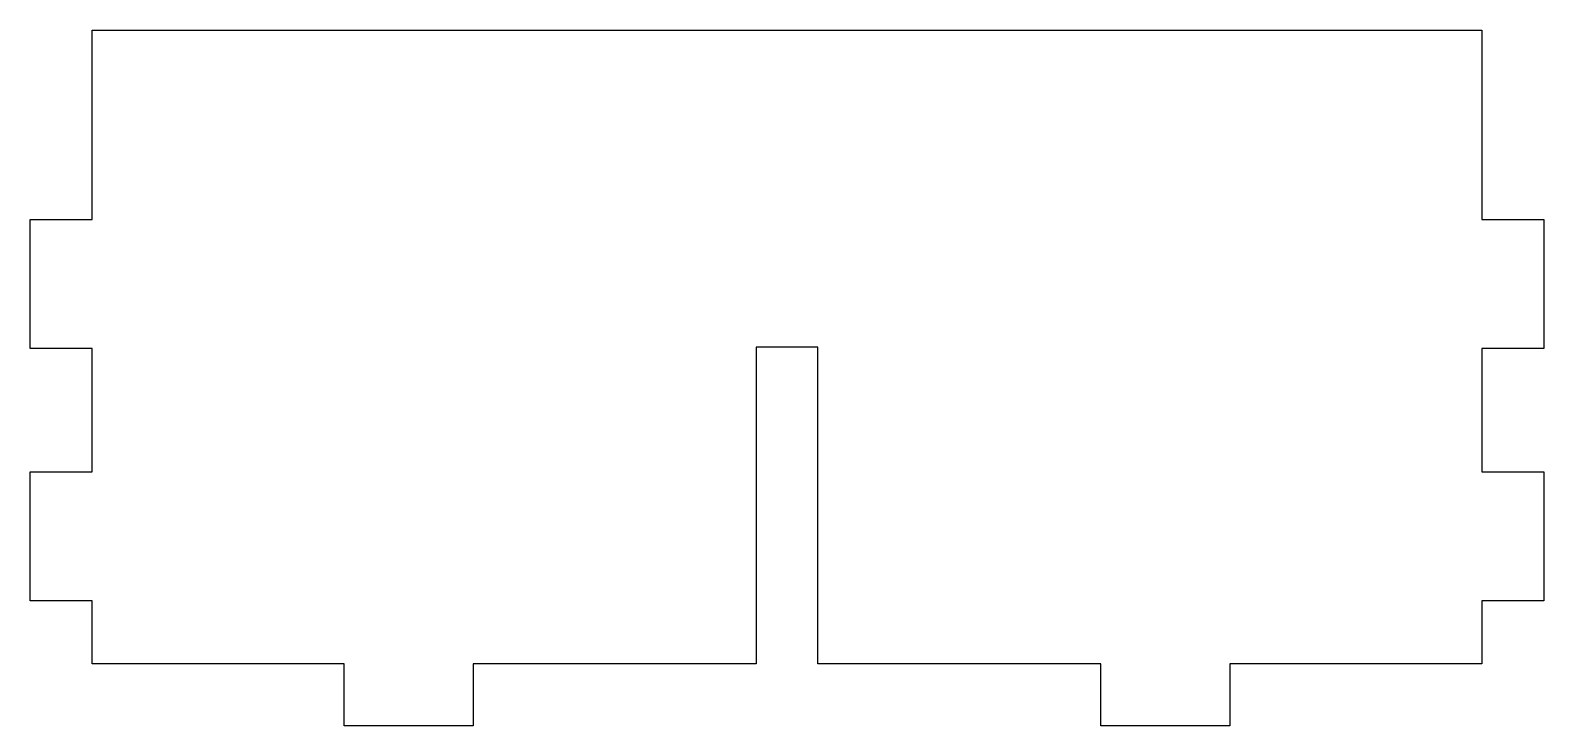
# Model space of a CAD drawing. Header units: millimetres. Extents: x 0 to 120, y 0 to 55.
import ezdxf

# ---------------------------------------------------------------- set-up
doc = ezdxf.new("R2010")
doc.units = ezdxf.units.MM

msp = doc.modelspace()

# ---------------------------------------------------------------- linework, layer by layer
at = {"color": 0}
msp.add_lwpolyline([(120, 40.11), (120, 29.89), (115.1, 29.89), (115.1, 20.11), (120, 20.11), (120, 9.89), (115.1, 9.89), (115.1, 4.9), (95.11, 4.9), (95.11, 0), (84.89, 0), (84.89, 4.9), (62.45, 4.9), (62.45, 30), (57.55, 30), (57.55, 4.9), (35.11, 4.9), (35.11, 0), (24.89, 0), (24.89, 4.9), (4.9, 4.9), (4.9, 9.89), (0, 9.89), (0, 20.11), (4.9, 20.11), (4.9, 29.89), (0, 29.89), (0, 40.11), (4.9, 40.11), (4.9, 45.1), (4.9, 49.89), (4.9, 55.1), (115.1, 55.1), (115.1, 49.89), (115.1, 45.1), (115.1, 40.11), (120, 40.11)], dxfattribs=at)

doc.saveas('drawing.dxf')
